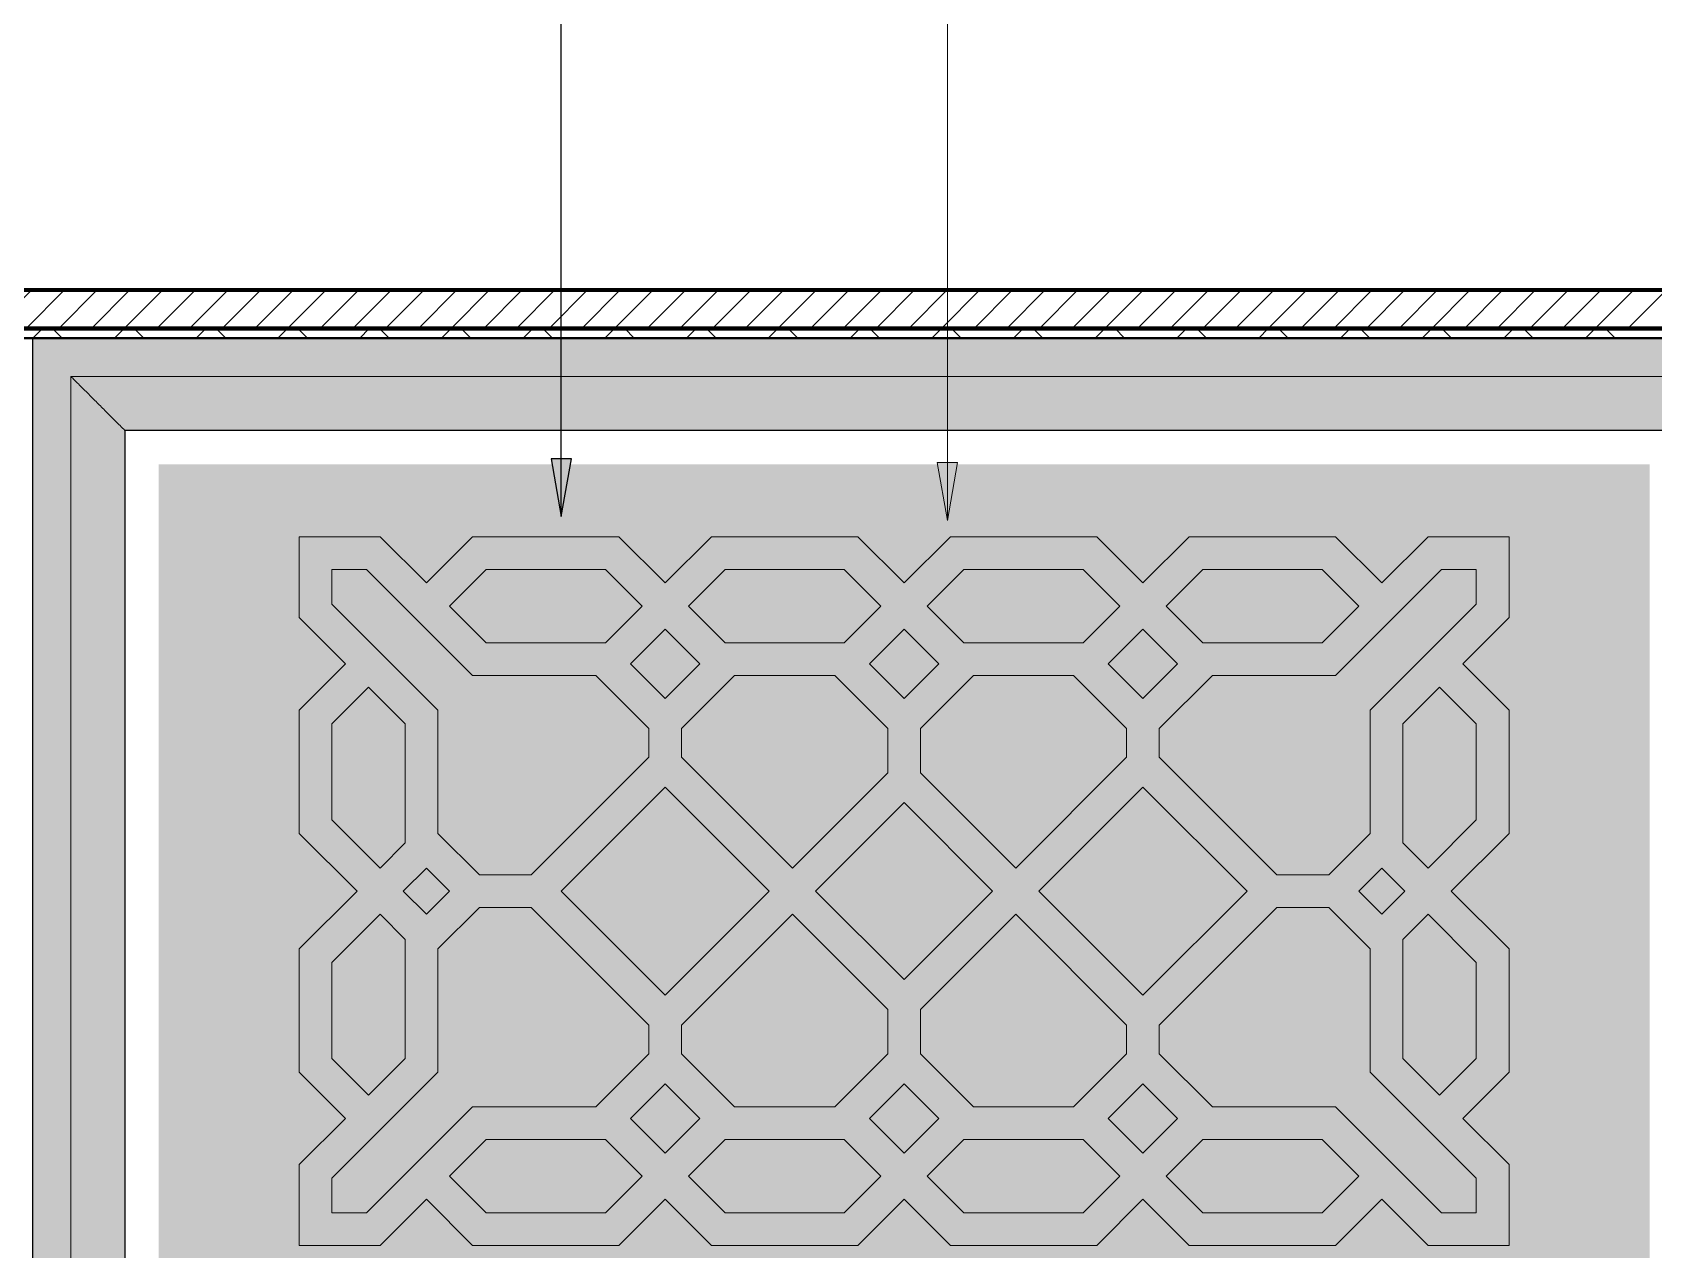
# Model space of a CAD drawing. Header units: millimetres. Extents: x -853432 to -773672, y -18171 to 22484.
# Drawn here: x -811907 to -803491, y 5161 to 11481 of the extents above; entities that cross this region are included whole.
import ezdxf
from ezdxf.xclip import XClip

# ---------------------------------------------------------------- set-up
doc = ezdxf.new("R2010")
doc.units = ezdxf.units.MM
doc.header["$XCLIPFRAME"] = 0
for name, color, linetype, lineweight in [('A-ANNO-NOTE', 3, 'Continuous', 25), ('A-CLNG-PATT', 2, 'Continuous', 9), ('A-GENM', 1, 'Continuous', 9), ('A-WALL', 5, 'Continuous', 35), ('A-WALL-FNSH', 2, 'Continuous', 35), ('A-WALL-PATT', 1, 'Continuous', 35), ('G-ANNO-TEXT', 3, 'Continuous', 9), ('WALL-E', 2, 'Continuous', 35)]:
    doc.layers.add(name, color=color, linetype=linetype, lineweight=lineweight)
doc.layers.add('A11_ALU.SOLID SHEET', color=2, linetype='Continuous')

# ---------------------------------------------------------------- blocks, each defined once
blk = doc.blocks.new('Curved Concourse Ceiling2 - Curved Concourse Ceiling-12514824-4251-01 ENLARGED CONCOURSE LEVEL - REFLECTED CEILING PLAN - SHEET 2')
at = {"layer": 'A-GENM'}
h = blk.add_hatch(color=256, dxfattribs=at)
h.paths.add_polyline_path([(-802857.4, 4129), (-802857.3, 4129), (-802857.4, 9894), (-811907.3, 9893.8), (-811907.3, 4129), (-803042.9, 4129)])
h.paths.add_polyline_path([(-803057.3, 4329), (-811707.3, 4329), (-811707.3, 9694), (-803057.3, 9694), (-803057.3, 5081.3)])
for points in [[(-811707.3, 4329), (-811427.3, 4609), (-811427.3, 9414), (-811707.3, 9694), (-811707.3, 4367.5)], [(-803337.3, 9414), (-803057.3, 9694), (-811707.3, 9694), (-811427.3, 9414), (-804146, 9414)]]:
    blk.add_hatch(color=256, dxfattribs=at).paths.add_polyline_path(points)
for p, q in [((-811907.3, 9894), (-811907.3, 4129)), ((-802857.3, 9894), (-811907.3, 9894)), ((-811907.3, 9894), (-811907.3, 4129)), ((-802857.3, 9894), (-811907.3, 9894)), ((-811707.3, 9694), (-811707.3, 4329)), ((-803057.3, 9694), (-811707.3, 9694)), ((-811707.3, 9694), (-811707.3, 4329)), ((-803057.3, 9694), (-811707.3, 9694)), ((-811427.3, 4609), (-811427.3, 9414)), ((-811427.3, 9414), (-803337.3, 9414)), ((-803337.3, 9414), (-811427.3, 9414)), ((-811427.3, 9414), (-811427.3, 4609))]:
    blk.add_line(p, q, dxfattribs=at)
blk.add_open_spline([(-811707.8, 9694.5), (-811695.4, 9682.2), (-811666.2, 9652.9), (-811627.1, 9613.8), (-811593.8, 9580.5), (-811571.6, 9558.3), (-811548.9, 9535.6), (-811525.6, 9512.3), (-811501.7, 9488.4), (-811469.3, 9456), (-811444.2, 9431), (-811427.3, 9414)], degree=3, knots=[0.5634623, 0.5634623, 0.5634623, 0.5634623, 0.6363636, 0.7272727, 0.7613636, 0.7954545, 0.8295455, 0.8636364, 0.8977273, 0.9318182, 1, 1, 1, 1], dxfattribs=at)
blk = doc.blocks.new('PP19 Double Pattern Feature Ceiling - Type 1-18938842-4251-01 ENLARGED CONCOURSE LEVEL - REFLECTED CEILING PLAN - SHEET 2')
at = {"layer": 'A-GENM'}
h = blk.add_hatch(color=256, dxfattribs=at)
h.paths.add_polyline_path([(1509.1, -1809.1), (2268.8, -1809.1), (2508.9, -1569), (2749.1, -1809.1), (3169.3, -1809.1), (3169.3, -1388.9), (2929.1, -1148.8), (3169.3, -908.7), (3169.3, -269), (2869.1, 31.2), (3169.3, 331.3), (3169.3, 971), (2929.1, 1211.2), (3169.3, 1451.3), (3169.3, 1871.5), (2749.1, 1871.5), (2508.9, 1631.4), (2268.8, 1871.5), (1509.1, 1871.5), (1268.9, 1631.4), (1028.8, 1871.5), (269.1, 1871.5), (28.9, 1631.4), (-211.2, 1871.5), (-970.9, 1871.5), (-1211.1, 1631.4), (-1451.2, 1871.5), (-2210.9, 1871.5), (-2451.1, 1631.4), (-2691.2, 1871.5), (-3111.4, 1871.5), (-3111.4, 1451.3), (-2871.3, 1211.2), (-3111.4, 971), (-3111.4, 331.3), (-2811.2, 31.2), (-3111.4, -269), (-3111.4, -908.7), (-2871.3, -1148.8), (-3111.4, -1388.9), (-3111.4, -1809.1), (-2691.2, -1809.1), (-2451.1, -1569), (-2210.9, -1809.1), (-1451.2, -1809.1), (-1211.1, -1569), (-970.9, -1809.1), (-211.2, -1809.1), (28.9, -1569), (269.1, -1809.1), (1028.8, -1809.1), (1268.9, -1569)])
h.paths.add_polyline_path([(339.4, -1639.3), (149, -1448.9), (339.4, -1258.5), (958.5, -1258.5), (1148.9, -1448.9), (958.5, -1639.3)])
h.paths.add_polyline_path([(1579.4, -1639.3), (1389, -1448.9), (1579.4, -1258.5), (2198.5, -1258.5), (2388.9, -1448.9), (2198.5, -1639.3), (2162, -1639.3)])
h.paths.add_polyline_path([(-281.5, -1639.3), (-900.6, -1639.3), (-1091, -1448.9), (-900.6, -1258.5), (-281.5, -1258.5), (-91.1, -1448.9)])
h.paths.add_polyline_path([(-1521.5, -1639.3), (-2140.6, -1639.3), (-2331, -1448.9), (-2140.6, -1258.5), (-1521.5, -1258.5), (-1331.1, -1448.9)])
h.paths.add_polyline_path([(2999.5, -1639.3), (2819.4, -1639.3), (2268.8, -1088.8), (1629.1, -1088.8), (1353.8, -813.5), (1353.8, -664.3), (1964.4, -53.7), (2233.7, -53.7), (2448.9, -269), (2448.9, -908.7), (2999.5, -1459.2)])
h.paths.add_polyline_path([(-2941.6, -1639.3), (-2941.6, -1459.2), (-2391, -908.7), (-2391, -269), (-2175.8, -53.7), (-1906.5, -53.7), (-1295.9, -664.3), (-1295.9, -813.5), (-1571.2, -1088.8), (-2210.9, -1088.8), (-2761.5, -1639.3)])
h.paths.add_polyline_path([(1268.9, -1328.9), (1088.9, -1148.8), (1268.9, -968.7), (1449, -1148.8)])
h.paths.add_polyline_path([(-1211.1, -1328.9), (-1391.1, -1148.8), (-1211.1, -968.7), (-1031, -1148.8), (-1147.3, -1265.1)])
h.paths.add_polyline_path([(28.9, -1328.9), (-151.1, -1148.8), (28.9, -968.7), (209, -1148.8)])
h.paths.add_polyline_path([(908.8, -1088.8), (389.1, -1088.8), (113.8, -813.5), (113.8, -583.7), (608.6, -88.9), (1184.1, -664.3), (1184.1, -813.5), (1058.9, -938.6)])
h.paths.add_polyline_path([(-850.9, -1088.8), (-1126.2, -813.5), (-1126.2, -664.3), (-550.7, -88.9), (-55.9, -583.7), (-55.9, -813.5), (-331.2, -1088.8)])
h.paths.add_polyline_path([(2809.1, -1028.7), (2618.7, -838.3), (2618.7, -219.2), (2749.1, -88.9), (2999.5, -339.3), (2999.5, -838.3)])
h.paths.add_polyline_path([(-2751.2, -1028.7), (-2941.6, -838.3), (-2941.6, -339.3), (-2691.2, -88.9), (-2560.8, -219.2), (-2560.8, -838.3)])
h.paths.add_polyline_path([(1268.9, -509.1), (728.7, 31.2), (1268.9, 571.4), (1809.2, 31.2)])
h.paths.add_polyline_path([(-1211.1, -509.1), (-1751.3, 31.2), (-1211.1, 571.4), (-670.8, 31.2)])
h.paths.add_polyline_path([(28.9, -428.4), (-430.7, 31.2), (28.9, 490.8), (488.6, 31.2)])
h.paths.add_polyline_path([(2508.9, -88.9), (2388.9, 31.2), (2508.9, 151.2), (2629, 31.2)])
h.paths.add_polyline_path([(-2451.1, -88.9), (-2571.1, 31.2), (-2451.1, 151.2), (-2331, 31.2)])
h.paths.add_polyline_path([(1964.4, 116.1), (1353.8, 726.7), (1353.8, 875.8), (1629.1, 1151.1), (2268.8, 1151.1), (2819.4, 1701.7), (2999.5, 1701.7), (2999.5, 1521.6), (2448.9, 971), (2448.9, 331.3), (2233.7, 116.1), (2162, 116.1)])
h.paths.add_polyline_path([(-1906.5, 116.1), (-2175.8, 116.1), (-2391, 331.3), (-2391, 971), (-2941.6, 1521.6), (-2941.6, 1701.7), (-2761.5, 1701.7), (-2210.9, 1151.1), (-1571.2, 1151.1), (-1295.9, 875.8), (-1295.9, 726.7)])
h.paths.add_polyline_path([(608.6, 151.2), (113.8, 646), (113.8, 875.8), (389.1, 1151.1), (908.8, 1151.1), (1184.1, 875.8), (1184.1, 726.7)])
h.paths.add_polyline_path([(2749.1, 151.2), (2618.7, 281.6), (2618.7, 900.7), (2809.1, 1091.1), (2999.5, 900.7), (2999.5, 401.7)])
h.paths.add_polyline_path([(-550.7, 151.2), (-1126.2, 726.7), (-1126.2, 875.8), (-850.9, 1151.1), (-331.2, 1151.1), (-55.9, 875.8), (-55.9, 646)])
h.paths.add_polyline_path([(-2691.2, 151.2), (-2941.6, 401.7), (-2941.6, 900.7), (-2751.2, 1091.1), (-2560.8, 900.7), (-2560.8, 281.6)])
h.paths.add_polyline_path([(1268.9, 1031.1), (1088.9, 1211.2), (1268.9, 1391.2), (1449, 1211.2)])
h.paths.add_polyline_path([(28.9, 1031.1), (-151.1, 1211.2), (28.9, 1391.2), (209, 1211.2)])
h.paths.add_polyline_path([(-1211.1, 1031.1), (-1391.1, 1211.2), (-1211.1, 1391.2), (-1031, 1211.2), (-1147.3, 1094.8)])
h.paths.add_polyline_path([(339.4, 1320.9), (149, 1511.3), (339.4, 1701.7), (958.5, 1701.7), (1148.9, 1511.3), (958.5, 1320.9)])
h.paths.add_polyline_path([(1579.4, 1320.9), (1389, 1511.3), (1579.4, 1701.7), (2198.5, 1701.7), (2388.9, 1511.3), (2198.5, 1320.9), (2162, 1320.9)])
h.paths.add_polyline_path([(-900.6, 1320.9), (-1091, 1511.3), (-900.6, 1701.7), (-281.5, 1701.7), (-91.1, 1511.3), (-281.5, 1320.9)])
h.paths.add_polyline_path([(-1521.5, 1320.9), (-2140.6, 1320.9), (-2331, 1511.3), (-2140.6, 1701.7), (-1521.5, 1701.7), (-1331.1, 1511.3)])
for p, q in [((-2691.2, 1871.5), (-3111.4, 1871.5)), ((-3111.4, 1871.5), (-3111.4, 1451.3)), ((-3111.4, 1451.3), (-3111.4, 1871.5)), ((-3111.4, 1871.5), (-2691.2, 1871.5)), ((-2451.1, 1631.4), (-2691.2, 1871.5)), ((-2691.2, 1871.5), (-2451.1, 1631.4)), ((-2210.9, 1871.5), (-2451.1, 1631.4)), ((-2451.1, 1631.4), (-2210.9, 1871.5)), ((-1451.2, 1871.5), (-2210.9, 1871.5)), ((-2210.9, 1871.5), (-1451.2, 1871.5)), ((-1211.1, 1631.4), (-1451.2, 1871.5)), ((-1451.2, 1871.5), (-1211.1, 1631.4)), ((-970.9, 1871.5), (-1211.1, 1631.4)), ((-1211.1, 1631.4), (-970.9, 1871.5)), ((-211.2, 1871.5), (-970.9, 1871.5)), ((-970.9, 1871.5), (-211.2, 1871.5)), ((28.9, 1631.4), (-211.2, 1871.5)), ((-211.2, 1871.5), (28.9, 1631.4)), ((269.1, 1871.5), (28.9, 1631.4)), ((28.9, 1631.4), (269.1, 1871.5)), ((1028.8, 1871.5), (269.1, 1871.5)), ((269.1, 1871.5), (1028.8, 1871.5)), ((1268.9, 1631.4), (1028.8, 1871.5)), ((1028.8, 1871.5), (1268.9, 1631.4)), ((1509.1, 1871.5), (1268.9, 1631.4)), ((1268.9, 1631.4), (1509.1, 1871.5)), ((2268.8, 1871.5), (1509.1, 1871.5)), ((1509.1, 1871.5), (2268.8, 1871.5)), ((2508.9, 1631.4), (2268.8, 1871.5)), ((2268.8, 1871.5), (2508.9, 1631.4)), ((2749.1, 1871.5), (2508.9, 1631.4)), ((2508.9, 1631.4), (2749.1, 1871.5)), ((3169.3, 1871.5), (2749.1, 1871.5)), ((2749.1, 1871.5), (3169.3, 1871.5)), ((3169.3, 1451.3), (3169.3, 1871.5)), ((3169.3, 1871.5), (3169.3, 1451.3)), ((-2941.6, 1521.6), (-2941.6, 1701.7)), ((-2941.6, 1701.7), (-2761.5, 1701.7)), ((-2761.5, 1701.7), (-2941.6, 1701.7)), ((-2941.6, 1701.7), (-2941.6, 1521.6)), ((-2761.5, 1701.7), (-2210.9, 1151.1)), ((-2210.9, 1151.1), (-2761.5, 1701.7)), ((-2331, 1511.3), (-2140.6, 1701.7)), ((-2140.6, 1701.7), (-2331, 1511.3)), ((-2140.6, 1701.7), (-1521.5, 1701.7)), ((-1521.5, 1701.7), (-2140.6, 1701.7)), ((-1521.5, 1701.7), (-1331.1, 1511.3)), ((-1331.1, 1511.3), (-1521.5, 1701.7)), ((-1091, 1511.3), (-900.6, 1701.7)), ((-900.6, 1701.7), (-1091, 1511.3)), ((-900.6, 1701.7), (-281.5, 1701.7)), ((-281.5, 1701.7), (-900.6, 1701.7)), ((-281.5, 1701.7), (-91.1, 1511.3)), ((-91.1, 1511.3), (-281.5, 1701.7)), ((149, 1511.3), (339.4, 1701.7)), ((339.4, 1701.7), (149, 1511.3)), ((339.4, 1701.7), (958.5, 1701.7)), ((958.5, 1701.7), (339.4, 1701.7)), ((958.5, 1701.7), (1148.9, 1511.3)), ((1148.9, 1511.3), (958.5, 1701.7)), ((1389, 1511.3), (1579.4, 1701.7)), ((1579.4, 1701.7), (1389, 1511.3)), ((1579.4, 1701.7), (2198.5, 1701.7)), ((2198.5, 1701.7), (1579.4, 1701.7)), ((2198.5, 1701.7), (2388.9, 1511.3)), ((2388.9, 1511.3), (2198.5, 1701.7)), ((2268.8, 1151.1), (2819.4, 1701.7)), ((2819.4, 1701.7), (2268.8, 1151.1)), ((2819.4, 1701.7), (2999.5, 1701.7)), ((2999.5, 1701.7), (2819.4, 1701.7)), ((2999.5, 1701.7), (2999.5, 1521.6)), ((2999.5, 1521.6), (2999.5, 1701.7)), ((-2391, 971), (-2941.6, 1521.6)), ((-2941.6, 1521.6), (-2391, 971)), ((2999.5, 1521.6), (2448.9, 971)), ((2448.9, 971), (2999.5, 1521.6)), ((-3111.4, 1451.3), (-2871.3, 1211.2)), ((-2871.3, 1211.2), (-3111.4, 1451.3)), ((-2140.6, 1320.9), (-2331, 1511.3)), ((-2331, 1511.3), (-2140.6, 1320.9)), ((-1331.1, 1511.3), (-1521.5, 1320.9)), ((-1521.5, 1320.9), (-1331.1, 1511.3)), ((-900.6, 1320.9), (-1091, 1511.3)), ((-1091, 1511.3), (-900.6, 1320.9)), ((-91.1, 1511.3), (-281.5, 1320.9)), ((-281.5, 1320.9), (-91.1, 1511.3)), ((339.4, 1320.9), (149, 1511.3)), ((149, 1511.3), (339.4, 1320.9)), ((1148.9, 1511.3), (958.5, 1320.9)), ((958.5, 1320.9), (1148.9, 1511.3)), ((1579.4, 1320.9), (1389, 1511.3)), ((1389, 1511.3), (1579.4, 1320.9)), ((2388.9, 1511.3), (2198.5, 1320.9)), ((2198.5, 1320.9), (2388.9, 1511.3)), ((2929.1, 1211.2), (3169.3, 1451.3)), ((3169.3, 1451.3), (2929.1, 1211.2)), ((-1391.1, 1211.2), (-1211.1, 1391.2)), ((-1211.1, 1391.2), (-1391.1, 1211.2)), ((-1211.1, 1391.2), (-1031, 1211.2)), ((-1031, 1211.2), (-1211.1, 1391.2)), ((-151.1, 1211.2), (28.9, 1391.2)), ((28.9, 1391.2), (-151.1, 1211.2)), ((28.9, 1391.2), (209, 1211.2)), ((209, 1211.2), (28.9, 1391.2)), ((1088.9, 1211.2), (1268.9, 1391.2)), ((1268.9, 1391.2), (1088.9, 1211.2)), ((1268.9, 1391.2), (1449, 1211.2)), ((1449, 1211.2), (1268.9, 1391.2)), ((-1521.5, 1320.9), (-2140.6, 1320.9)), ((-2140.6, 1320.9), (-1521.5, 1320.9)), ((-281.5, 1320.9), (-900.6, 1320.9)), ((-900.6, 1320.9), (-281.5, 1320.9)), ((958.5, 1320.9), (339.4, 1320.9)), ((339.4, 1320.9), (958.5, 1320.9)), ((2198.5, 1320.9), (1579.4, 1320.9)), ((1579.4, 1320.9), (2198.5, 1320.9)), ((-2871.3, 1211.2), (-3111.4, 971)), ((-3111.4, 971), (-2871.3, 1211.2)), ((-1211.1, 1031.1), (-1391.1, 1211.2)), ((-1391.1, 1211.2), (-1211.1, 1031.1)), ((-1031, 1211.2), (-1211.1, 1031.1)), ((-1211.1, 1031.1), (-1031, 1211.2)), ((28.9, 1031.1), (-151.1, 1211.2)), ((-151.1, 1211.2), (28.9, 1031.1)), ((209, 1211.2), (28.9, 1031.1)), ((28.9, 1031.1), (209, 1211.2)), ((1268.9, 1031.1), (1088.9, 1211.2)), ((1088.9, 1211.2), (1268.9, 1031.1)), ((1449, 1211.2), (1268.9, 1031.1)), ((1268.9, 1031.1), (1449, 1211.2)), ((3169.3, 971), (2929.1, 1211.2)), ((2929.1, 1211.2), (3169.3, 971)), ((-2210.9, 1151.1), (-1571.2, 1151.1)), ((-1571.2, 1151.1), (-2210.9, 1151.1)), ((-1571.2, 1151.1), (-1295.9, 875.8)), ((-1295.9, 875.8), (-1571.2, 1151.1)), ((-1126.2, 875.8), (-850.9, 1151.1)), ((-850.9, 1151.1), (-1126.2, 875.8)), ((-850.9, 1151.1), (-331.2, 1151.1)), ((-331.2, 1151.1), (-850.9, 1151.1)), ((-331.2, 1151.1), (-55.9, 875.8)), ((-55.9, 875.8), (-331.2, 1151.1)), ((113.8, 875.8), (389.1, 1151.1)), ((389.1, 1151.1), (113.8, 875.8)), ((389.1, 1151.1), (908.8, 1151.1)), ((908.8, 1151.1), (389.1, 1151.1)), ((908.8, 1151.1), (1184.1, 875.8)), ((1184.1, 875.8), (908.8, 1151.1)), ((1353.8, 875.8), (1629.1, 1151.1)), ((1629.1, 1151.1), (1353.8, 875.8)), ((1629.1, 1151.1), (2268.8, 1151.1)), ((2268.8, 1151.1), (1629.1, 1151.1)), ((-2941.6, 900.7), (-2751.2, 1091.1)), ((-2751.2, 1091.1), (-2941.6, 900.7)), ((-2751.2, 1091.1), (-2560.8, 900.7)), ((-2560.8, 900.7), (-2751.2, 1091.1)), ((2618.7, 900.7), (2809.1, 1091.1)), ((2809.1, 1091.1), (2618.7, 900.7)), ((2809.1, 1091.1), (2999.5, 900.7)), ((2999.5, 900.7), (2809.1, 1091.1)), ((-3111.4, 971), (-3111.4, 331.3)), ((-3111.4, 331.3), (-3111.4, 971)), ((-2391, 331.3), (-2391, 971)), ((-2391, 971), (-2391, 331.3)), ((2448.9, 971), (2448.9, 331.3)), ((2448.9, 331.3), (2448.9, 971)), ((3169.3, 331.3), (3169.3, 971)), ((3169.3, 971), (3169.3, 331.3)), ((-2941.6, 401.7), (-2941.6, 900.7)), ((-2941.6, 900.7), (-2941.6, 401.7)), ((-2560.8, 900.7), (-2560.8, 281.6)), ((-2560.8, 281.6), (-2560.8, 900.7)), ((-1295.9, 875.8), (-1295.9, 726.7)), ((-1295.9, 726.7), (-1295.9, 875.8)), ((-1126.2, 726.7), (-1126.2, 875.8)), ((-1126.2, 875.8), (-1126.2, 726.7)), ((-55.9, 875.8), (-55.9, 646)), ((-55.9, 646), (-55.9, 875.8)), ((113.8, 646), (113.8, 875.8)), ((113.8, 875.8), (113.8, 646)), ((1184.1, 875.8), (1184.1, 726.7)), ((1184.1, 726.7), (1184.1, 875.8)), ((1353.8, 726.7), (1353.8, 875.8)), ((1353.8, 875.8), (1353.8, 726.7)), ((2618.7, 281.6), (2618.7, 900.7)), ((2618.7, 900.7), (2618.7, 281.6)), ((2999.5, 900.7), (2999.5, 401.7)), ((2999.5, 401.7), (2999.5, 900.7)), ((-1295.9, 726.7), (-1906.5, 116.1)), ((-1906.5, 116.1), (-1295.9, 726.7)), ((-550.7, 151.2), (-1126.2, 726.7)), ((-1126.2, 726.7), (-550.7, 151.2)), ((1184.1, 726.7), (608.6, 151.2)), ((608.6, 151.2), (1184.1, 726.7)), ((1964.4, 116.1), (1353.8, 726.7)), ((1353.8, 726.7), (1964.4, 116.1)), ((-55.9, 646), (-550.7, 151.2)), ((-550.7, 151.2), (-55.9, 646)), ((608.6, 151.2), (113.8, 646)), ((113.8, 646), (608.6, 151.2)), ((-1751.3, 31.2), (-1211.1, 571.4)), ((-1211.1, 571.4), (-1751.3, 31.2)), ((-1211.1, 571.4), (-670.8, 31.2)), ((-670.8, 31.2), (-1211.1, 571.4)), ((728.7, 31.2), (1268.9, 571.4)), ((1268.9, 571.4), (728.7, 31.2)), ((1268.9, 571.4), (1809.2, 31.2)), ((1809.2, 31.2), (1268.9, 571.4)), ((-430.7, 31.2), (28.9, 490.8)), ((28.9, 490.8), (-430.7, 31.2)), ((28.9, 490.8), (488.6, 31.2)), ((488.6, 31.2), (28.9, 490.8)), ((-2691.2, 151.2), (-2941.6, 401.7)), ((-2941.6, 401.7), (-2691.2, 151.2)), ((2999.5, 401.7), (2749.1, 151.2)), ((2749.1, 151.2), (2999.5, 401.7)), ((-3111.4, 331.3), (-2811.2, 31.2)), ((-2811.2, 31.2), (-3111.4, 331.3)), ((-2560.8, 281.6), (-2691.2, 151.2)), ((-2691.2, 151.2), (-2560.8, 281.6)), ((-2175.8, 116.1), (-2391, 331.3)), ((-2391, 331.3), (-2175.8, 116.1)), ((2448.9, 331.3), (2233.7, 116.1)), ((2233.7, 116.1), (2448.9, 331.3)), ((2749.1, 151.2), (2618.7, 281.6)), ((2618.7, 281.6), (2749.1, 151.2)), ((2869.1, 31.2), (3169.3, 331.3)), ((3169.3, 331.3), (2869.1, 31.2)), ((-2571.1, 31.2), (-2451.1, 151.2)), ((-2451.1, 151.2), (-2571.1, 31.2)), ((-2451.1, 151.2), (-2331, 31.2)), ((-2331, 31.2), (-2451.1, 151.2)), ((-1906.5, 116.1), (-2175.8, 116.1)), ((-2175.8, 116.1), (-1906.5, 116.1)), ((2233.7, 116.1), (1964.4, 116.1)), ((1964.4, 116.1), (2233.7, 116.1)), ((2388.9, 31.2), (2508.9, 151.2)), ((2508.9, 151.2), (2388.9, 31.2)), ((2508.9, 151.2), (2629, 31.2)), ((2629, 31.2), (2508.9, 151.2)), ((-2811.2, 31.2), (-3111.4, -269)), ((-3111.4, -269), (-2811.2, 31.2)), ((-2451.1, -88.9), (-2571.1, 31.2)), ((-2571.1, 31.2), (-2451.1, -88.9)), ((-2331, 31.2), (-2451.1, -88.9)), ((-2451.1, -88.9), (-2331, 31.2)), ((-1211.1, -509.1), (-1751.3, 31.2)), ((-1751.3, 31.2), (-1211.1, -509.1)), ((-670.8, 31.2), (-1211.1, -509.1)), ((-1211.1, -509.1), (-670.8, 31.2)), ((28.9, -428.4), (-430.7, 31.2)), ((-430.7, 31.2), (28.9, -428.4)), ((488.6, 31.2), (28.9, -428.4)), ((28.9, -428.4), (488.6, 31.2)), ((1268.9, -509.1), (728.7, 31.2)), ((728.7, 31.2), (1268.9, -509.1)), ((1809.2, 31.2), (1268.9, -509.1)), ((1268.9, -509.1), (1809.2, 31.2)), ((2508.9, -88.9), (2388.9, 31.2)), ((2388.9, 31.2), (2508.9, -88.9)), ((2629, 31.2), (2508.9, -88.9)), ((2508.9, -88.9), (2629, 31.2)), ((3169.3, -269), (2869.1, 31.2)), ((2869.1, 31.2), (3169.3, -269)), ((-2391, -269), (-2175.8, -53.7)), ((-2175.8, -53.7), (-2391, -269)), ((-2175.8, -53.7), (-1906.5, -53.7)), ((-1906.5, -53.7), (-2175.8, -53.7)), ((-1906.5, -53.7), (-1295.9, -664.3)), ((-1295.9, -664.3), (-1906.5, -53.7)), ((1353.8, -664.3), (1964.4, -53.7)), ((1964.4, -53.7), (1353.8, -664.3)), ((1964.4, -53.7), (2233.7, -53.7)), ((2233.7, -53.7), (1964.4, -53.7)), ((2233.7, -53.7), (2448.9, -269)), ((2448.9, -269), (2233.7, -53.7)), ((-2941.6, -339.3), (-2691.2, -88.9)), ((-2691.2, -88.9), (-2941.6, -339.3)), ((-2691.2, -88.9), (-2560.8, -219.2)), ((-2560.8, -219.2), (-2691.2, -88.9)), ((-1126.2, -664.3), (-550.7, -88.9)), ((-550.7, -88.9), (-1126.2, -664.3)), ((-550.7, -88.9), (-55.9, -583.7)), ((-55.9, -583.7), (-550.7, -88.9)), ((113.8, -583.7), (608.6, -88.9)), ((608.6, -88.9), (113.8, -583.7)), ((608.6, -88.9), (1184.1, -664.3)), ((1184.1, -664.3), (608.6, -88.9)), ((2618.7, -219.2), (2749.1, -88.9)), ((2749.1, -88.9), (2618.7, -219.2)), ((2749.1, -88.9), (2999.5, -339.3)), ((2999.5, -339.3), (2749.1, -88.9)), ((-2560.8, -219.2), (-2560.8, -838.3)), ((-2560.8, -838.3), (-2560.8, -219.2)), ((2618.7, -838.3), (2618.7, -219.2)), ((2618.7, -219.2), (2618.7, -838.3)), ((-3111.4, -269), (-3111.4, -908.7)), ((-3111.4, -908.7), (-3111.4, -269)), ((-2391, -908.7), (-2391, -269)), ((-2391, -269), (-2391, -908.7)), ((2448.9, -269), (2448.9, -908.7)), ((2448.9, -908.7), (2448.9, -269)), ((3169.3, -908.7), (3169.3, -269)), ((3169.3, -269), (3169.3, -908.7)), ((-2941.6, -838.3), (-2941.6, -339.3)), ((-2941.6, -339.3), (-2941.6, -838.3)), ((2999.5, -339.3), (2999.5, -838.3)), ((2999.5, -838.3), (2999.5, -339.3)), ((-55.9, -583.7), (-55.9, -813.5)), ((-55.9, -813.5), (-55.9, -583.7)), ((113.8, -813.5), (113.8, -583.7)), ((113.8, -583.7), (113.8, -813.5)), ((-1295.9, -664.3), (-1295.9, -813.5)), ((-1295.9, -813.5), (-1295.9, -664.3)), ((-1126.2, -813.5), (-1126.2, -664.3)), ((-1126.2, -664.3), (-1126.2, -813.5)), ((1184.1, -664.3), (1184.1, -813.5)), ((1184.1, -813.5), (1184.1, -664.3)), ((1353.8, -813.5), (1353.8, -664.3)), ((1353.8, -664.3), (1353.8, -813.5)), ((-2751.2, -1028.7), (-2941.6, -838.3)), ((-2941.6, -838.3), (-2751.2, -1028.7)), ((-2560.8, -838.3), (-2751.2, -1028.7)), ((-2751.2, -1028.7), (-2560.8, -838.3)), ((-1295.9, -813.5), (-1571.2, -1088.8)), ((-1571.2, -1088.8), (-1295.9, -813.5)), ((-850.9, -1088.8), (-1126.2, -813.5)), ((-1126.2, -813.5), (-850.9, -1088.8)), ((-55.9, -813.5), (-331.2, -1088.8)), ((-331.2, -1088.8), (-55.9, -813.5)), ((389.1, -1088.8), (113.8, -813.5)), ((113.8, -813.5), (389.1, -1088.8)), ((1184.1, -813.5), (908.8, -1088.8)), ((908.8, -1088.8), (1184.1, -813.5)), ((1629.1, -1088.8), (1353.8, -813.5)), ((1353.8, -813.5), (1629.1, -1088.8)), ((2809.1, -1028.7), (2618.7, -838.3)), ((2618.7, -838.3), (2809.1, -1028.7)), ((2999.5, -838.3), (2809.1, -1028.7)), ((2809.1, -1028.7), (2999.5, -838.3)), ((-3111.4, -908.7), (-2871.3, -1148.8)), ((-2871.3, -1148.8), (-3111.4, -908.7)), ((-2941.6, -1459.2), (-2391, -908.7)), ((-2391, -908.7), (-2941.6, -1459.2)), ((2448.9, -908.7), (2999.5, -1459.2)), ((2999.5, -1459.2), (2448.9, -908.7)), ((2929.1, -1148.8), (3169.3, -908.7)), ((3169.3, -908.7), (2929.1, -1148.8)), ((-1391.1, -1148.8), (-1211.1, -968.7)), ((-1211.1, -968.7), (-1391.1, -1148.8)), ((-1211.1, -968.7), (-1031, -1148.8)), ((-1031, -1148.8), (-1211.1, -968.7)), ((-151.1, -1148.8), (28.9, -968.7)), ((28.9, -968.7), (-151.1, -1148.8)), ((28.9, -968.7), (209, -1148.8)), ((209, -1148.8), (28.9, -968.7)), ((1088.9, -1148.8), (1268.9, -968.7)), ((1268.9, -968.7), (1088.9, -1148.8)), ((1268.9, -968.7), (1449, -1148.8)), ((1449, -1148.8), (1268.9, -968.7)), ((-2210.9, -1088.8), (-2761.5, -1639.3)), ((-2761.5, -1639.3), (-2210.9, -1088.8)), ((-1571.2, -1088.8), (-2210.9, -1088.8)), ((-2210.9, -1088.8), (-1571.2, -1088.8)), ((-331.2, -1088.8), (-850.9, -1088.8)), ((-850.9, -1088.8), (-331.2, -1088.8)), ((908.8, -1088.8), (389.1, -1088.8)), ((389.1, -1088.8), (908.8, -1088.8)), ((2268.8, -1088.8), (1629.1, -1088.8)), ((1629.1, -1088.8), (2268.8, -1088.8)), ((2819.4, -1639.3), (2268.8, -1088.8)), ((2268.8, -1088.8), (2819.4, -1639.3)), ((-2871.3, -1148.8), (-3111.4, -1388.9)), ((-3111.4, -1388.9), (-2871.3, -1148.8)), ((-1211.1, -1328.9), (-1391.1, -1148.8)), ((-1391.1, -1148.8), (-1211.1, -1328.9)), ((-1031, -1148.8), (-1211.1, -1328.9)), ((-1211.1, -1328.9), (-1031, -1148.8)), ((28.9, -1328.9), (-151.1, -1148.8)), ((-151.1, -1148.8), (28.9, -1328.9)), ((209, -1148.8), (28.9, -1328.9)), ((28.9, -1328.9), (209, -1148.8)), ((1268.9, -1328.9), (1088.9, -1148.8)), ((1088.9, -1148.8), (1268.9, -1328.9)), ((1449, -1148.8), (1268.9, -1328.9)), ((1268.9, -1328.9), (1449, -1148.8)), ((3169.3, -1388.9), (2929.1, -1148.8)), ((2929.1, -1148.8), (3169.3, -1388.9)), ((-2331, -1448.9), (-2140.6, -1258.5)), ((-2140.6, -1258.5), (-2331, -1448.9)), ((-2140.6, -1258.5), (-1521.5, -1258.5)), ((-1521.5, -1258.5), (-2140.6, -1258.5)), ((-1521.5, -1258.5), (-1331.1, -1448.9)), ((-1331.1, -1448.9), (-1521.5, -1258.5)), ((-1091, -1448.9), (-900.6, -1258.5)), ((-900.6, -1258.5), (-1091, -1448.9)), ((-900.6, -1258.5), (-281.5, -1258.5)), ((-281.5, -1258.5), (-900.6, -1258.5)), ((-281.5, -1258.5), (-91.1, -1448.9)), ((-91.1, -1448.9), (-281.5, -1258.5)), ((149, -1448.9), (339.4, -1258.5)), ((339.4, -1258.5), (149, -1448.9)), ((339.4, -1258.5), (958.5, -1258.5)), ((958.5, -1258.5), (339.4, -1258.5)), ((958.5, -1258.5), (1148.9, -1448.9)), ((1148.9, -1448.9), (958.5, -1258.5)), ((1389, -1448.9), (1579.4, -1258.5)), ((1579.4, -1258.5), (1389, -1448.9)), ((1579.4, -1258.5), (2198.5, -1258.5)), ((2198.5, -1258.5), (1579.4, -1258.5)), ((2198.5, -1258.5), (2388.9, -1448.9)), ((2388.9, -1448.9), (2198.5, -1258.5)), ((-3111.4, -1388.9), (-3111.4, -1809.1)), ((-3111.4, -1809.1), (-3111.4, -1388.9)), ((3169.3, -1809.1), (3169.3, -1388.9)), ((3169.3, -1388.9), (3169.3, -1809.1)), ((-2941.6, -1639.3), (-2941.6, -1459.2)), ((-2941.6, -1459.2), (-2941.6, -1639.3)), ((-2140.6, -1639.3), (-2331, -1448.9)), ((-2331, -1448.9), (-2140.6, -1639.3)), ((-1331.1, -1448.9), (-1521.5, -1639.3)), ((-1521.5, -1639.3), (-1331.1, -1448.9)), ((-900.6, -1639.3), (-1091, -1448.9)), ((-1091, -1448.9), (-900.6, -1639.3)), ((-91.1, -1448.9), (-281.5, -1639.3)), ((-281.5, -1639.3), (-91.1, -1448.9)), ((339.4, -1639.3), (149, -1448.9)), ((149, -1448.9), (339.4, -1639.3)), ((1148.9, -1448.9), (958.5, -1639.3)), ((958.5, -1639.3), (1148.9, -1448.9)), ((1579.4, -1639.3), (1389, -1448.9)), ((1389, -1448.9), (1579.4, -1639.3)), ((2388.9, -1448.9), (2198.5, -1639.3)), ((2198.5, -1639.3), (2388.9, -1448.9)), ((2999.5, -1459.2), (2999.5, -1639.3)), ((2999.5, -1639.3), (2999.5, -1459.2)), ((-2691.2, -1809.1), (-2451.1, -1569)), ((-2451.1, -1569), (-2691.2, -1809.1)), ((-2451.1, -1569), (-2210.9, -1809.1)), ((-2210.9, -1809.1), (-2451.1, -1569)), ((-1451.2, -1809.1), (-1211.1, -1569)), ((-1211.1, -1569), (-1451.2, -1809.1)), ((-1211.1, -1569), (-970.9, -1809.1)), ((-970.9, -1809.1), (-1211.1, -1569)), ((-211.2, -1809.1), (28.9, -1569)), ((28.9, -1569), (-211.2, -1809.1)), ((28.9, -1569), (269.1, -1809.1)), ((269.1, -1809.1), (28.9, -1569)), ((1028.8, -1809.1), (1268.9, -1569)), ((1268.9, -1569), (1028.8, -1809.1)), ((1268.9, -1569), (1509.1, -1809.1)), ((1509.1, -1809.1), (1268.9, -1569)), ((2268.8, -1809.1), (2508.9, -1569)), ((2508.9, -1569), (2268.8, -1809.1)), ((2508.9, -1569), (2749.1, -1809.1)), ((2749.1, -1809.1), (2508.9, -1569)), ((-2761.5, -1639.3), (-2941.6, -1639.3)), ((-2941.6, -1639.3), (-2761.5, -1639.3)), ((-1521.5, -1639.3), (-2140.6, -1639.3)), ((-2140.6, -1639.3), (-1521.5, -1639.3)), ((-281.5, -1639.3), (-900.6, -1639.3)), ((-900.6, -1639.3), (-281.5, -1639.3)), ((958.5, -1639.3), (339.4, -1639.3)), ((339.4, -1639.3), (958.5, -1639.3)), ((2198.5, -1639.3), (1579.4, -1639.3)), ((1579.4, -1639.3), (2198.5, -1639.3)), ((2999.5, -1639.3), (2819.4, -1639.3)), ((2819.4, -1639.3), (2999.5, -1639.3)), ((-3111.4, -1809.1), (-2691.2, -1809.1)), ((-2691.2, -1809.1), (-3111.4, -1809.1)), ((-2210.9, -1809.1), (-1451.2, -1809.1)), ((-1451.2, -1809.1), (-2210.9, -1809.1)), ((-970.9, -1809.1), (-211.2, -1809.1)), ((-211.2, -1809.1), (-970.9, -1809.1)), ((269.1, -1809.1), (1028.8, -1809.1)), ((1028.8, -1809.1), (269.1, -1809.1)), ((1509.1, -1809.1), (2268.8, -1809.1)), ((2268.8, -1809.1), (1509.1, -1809.1)), ((2749.1, -1809.1), (3169.3, -1809.1)), ((3169.3, -1809.1), (2749.1, -1809.1))]:
    blk.add_line(p, q, dxfattribs=at)
blk = doc.blocks.new('*U1022')
for points in [[(0, 0), (9050, 0), (9050, 5765), (0, 5765)], [(480, 480), (8570, 480), (8570, 5285), (480, 5285)]]:
    blk.add_lwpolyline(points, close=True)
blk = doc.blocks.new('*U1213')
blk.add_lwpolyline([(-4139.5, 6315), (-75674.9, 6315), (-75674.9, 550), (-4139.5, 550)], close=True)
blk.add_blockref('*U1022', (-67224.9, 550))

msp = doc.modelspace()

# ---------------------------------------------------------------- block references
at = {"layer": 'A11_ALU.SOLID SHEET'}
ref = msp.add_blockref('*U1213', (-744682.4, 3579), dxfattribs=at)
XClip(ref).set_block_clipping_path([(-104690.1238047112, -9620.0029952966), (-34092.6543255156, 14392.9971737705)])

# ---------------------------------------------------------------- next in the draw order: hatches: boundary and pattern name
at = {"layer": 'A-ANNO-NOTE'}
msp.add_hatch(color=256, dxfattribs=at).paths.add_polyline_path([(-809162, 8967.1), (-809109.1, 9267.1), (-809214.9, 9267.1)])
at = {"layer": 'A-CLNG-PATT', "lineweight": 25}
h = msp.add_hatch(dxfattribs=at)
h.set_pattern_fill('FP_9', color=256, style=0, pattern_type=2)
h.set_pattern_definition([(270.014, (-780534.57, -4579.38), (155.663, -155.587), [37.733, -273.517]), (270.014, (-780554.57, -4571.1), (155.663, -155.587), [46.017, -265.233]), (180.014, (-780488.54, -4637.1), (-155.663, 155.587), [46.017, -265.233]), (180.014, (-780496.83, -4617.1), (-155.663, 155.587), [37.733, -273.517]), (225.014, (-780480.9, -4601.16), (-155.663, 155.587), [22.539, -197.548]), (225.014, (-780466.75, -4615.3), (-155.663, 155.587), [30.823, -189.264]), (135.014, (-780444.95, -4637.1), (155.587, 155.663), [30.823, -189.264]), (135.014, (-780436.67, -4617.1), (155.587, 155.663), [22.539, -197.548]), (180.014, (-780398.94, -4617.08), (-155.663, 155.587), [37.733, -273.517]), (180.014, (-780398.94, -4637.08), (-155.663, 155.587), [46.017, -265.233]), (270.014, (-780378.95, -4571.06), (155.663, -155.587), [46.017, -265.233]), (270.014, (-780398.95, -4579.35), (155.663, -155.587), [37.733, -273.517]), (135.014, (-780398.95, -4579.35), (155.587, 155.663), [22.539, -197.548]), (135.014, (-780378.95, -4571.06), (155.587, 155.663), [30.823, -189.264]), (225.014, (-780378.96, -4527.47), (-155.663, 155.587), [30.823, -189.264]), (225.014, (-780398.96, -4519.19), (-155.663, 155.587), [22.539, -197.548]), (270.014, (-780398.97, -4481.45), (155.663, -155.587), [37.733, -273.517]), (270.014, (-780378.97, -4481.45), (155.663, -155.587), [46.017, -265.233]), (180.014, (-780398.98, -4461.45), (-155.663, 155.587), [46.017, -265.233]), (180.014, (-780398.97, -4481.45), (-155.663, 155.587), [37.733, -273.517]), (225.014, (-780436.7, -4481.46), (-155.663, 155.587), [22.539, -197.548]), (225.014, (-780445, -4461.47), (-155.663, 155.587), [30.823, -189.264]), (315.014, (-780488.58, -4461.48), (155.587, 155.663), [30.823, -189.264]), (315.014, (-780496.86, -4481.48), (155.587, 155.663), [22.539, -197.548]), (180.014, (-780496.86, -4481.48), (-155.663, 155.587), [37.733, -273.517]), (180.014, (-780488.58, -4461.48), (-155.663, 155.587), [46.017, -265.233]), (270.014, (-780554.6, -4481.49), (155.663, -155.587), [46.017, -265.233]), (270.014, (-780534.6, -4481.49), (155.663, -155.587), [37.733, -273.517]), (315.014, (-780534.59, -4519.22), (155.587, 155.663), [22.539, -197.548]), (315.014, (-780554.59, -4527.5), (155.587, 155.663), [30.823, -189.264]), (225.014, (-780532.79, -4549.3), (-155.663, 155.587), [30.823, -189.264]), (225.014, (-780518.64, -4563.44), (-155.663, 155.587), [22.539, -197.548]), (225.014, (-780480.92, -4497.41), (-155.663, 155.587), [53.362, -166.725]), (225.014, (-780466.78, -4511.55), (-155.663, 155.587), [53.362, -166.725]), (225.014, (-780429.04, -4549.27), (-155.663, 155.587), [53.362, -166.725]), (225.014, (-780414.9, -4563.41), (-155.663, 155.587), [53.362, -166.725]), (315.014, (-780518.64, -4563.44), (155.587, 155.663), [53.362, -166.725]), (315.014, (-780504.5, -4549.3), (155.587, 155.663), [53.362, -166.725]), (135.014, (-780429.04, -4549.27), (155.587, 155.663), [53.362, -166.725]), (135.014, (-780414.9, -4535.13), (155.587, 155.663), [53.362, -166.725])])
h.paths.add_polyline_path([(-811252.3, 4784), (-803512.3, 4784), (-803512.3, 9239), (-811252.3, 9239), (-811252.3, 5081.3)])
h.paths.add_polyline_path([(-805902, 5181.8), (-806142.1, 5421.9), (-806382.2, 5181.8), (-807142, 5181.8), (-807382.1, 5421.9), (-807622.2, 5181.8), (-808382, 5181.8), (-808622.1, 5421.9), (-808862.2, 5181.8), (-809622, 5181.8), (-809862.1, 5421.9), (-810102.2, 5181.8), (-810522.4, 5181.8), (-810522.4, 5602), (-810282.3, 5842.1), (-810522.4, 6082.2), (-810522.4, 6721.9), (-810222.3, 7022.1), (-810522.4, 7322.2), (-810522.4, 7961.9), (-810282.3, 8202), (-810522.4, 8442.2), (-810522.4, 8862.4), (-810102.2, 8862.4), (-809862.1, 8622.2), (-809622, 8862.4), (-808862.2, 8862.4), (-808622.1, 8622.2), (-808382, 8862.4), (-807622.2, 8862.4), (-807382.1, 8622.2), (-807142, 8862.4), (-806382.2, 8862.4), (-806142.1, 8622.2), (-805902, 8862.4), (-805142.2, 8862.4), (-804902.1, 8622.2), (-804662, 8862.4), (-804241.8, 8862.4), (-804241.8, 8442.2), (-804481.9, 8202), (-804241.8, 7961.9), (-804241.8, 7322.2), (-804541.9, 7022.1), (-804241.8, 6721.9), (-804241.8, 6082.2), (-804481.9, 5842.1), (-804241.8, 5602), (-804241.8, 5181.8), (-804662, 5181.8), (-804902.1, 5421.9), (-805142.2, 5181.8), (-805831.7, 5181.8)])
h.paths.add_polyline_path([(-807071.7, 5351.6), (-806452.6, 5351.6), (-806262.2, 5542), (-806452.6, 5732.3), (-807071.7, 5732.3), (-807262.1, 5542), (-807142, 5421.9)])
h.paths.add_polyline_path([(-805212.6, 5351.6), (-805022.2, 5542), (-805212.6, 5732.3), (-805831.7, 5732.3), (-806022.1, 5542), (-805831.7, 5351.6), (-805249.1, 5351.6)])
h.paths.add_polyline_path([(-809317.6, 5351.6), (-808932.6, 5351.6), (-808742.2, 5542), (-808932.6, 5732.3), (-809551.7, 5732.3), (-809742.1, 5542), (-809551.7, 5351.6)])
h.paths.add_polyline_path([(-808261.9, 5351.6), (-807692.6, 5351.6), (-807502.2, 5542), (-807692.6, 5732.3), (-808311.7, 5732.3), (-808502.1, 5542), (-808311.7, 5351.6)])
h.paths.add_polyline_path([(-804411.6, 5351.6), (-804411.6, 5531.7), (-804962.1, 6082.2), (-804962.1, 6721.9), (-805177.4, 6937.2), (-805446.6, 6937.2), (-806057.2, 6326.6), (-806057.2, 6177.4), (-805781.9, 5902.1), (-805142.2, 5902.1), (-804591.7, 5351.6), (-804481.9, 5351.6)])
h.paths.add_polyline_path([(-810172.6, 5351.6), (-809622, 5902.1), (-808982.3, 5902.1), (-808707, 6177.4), (-808707, 6326.6), (-809317.6, 6937.2), (-809586.8, 6937.2), (-809802.1, 6721.9), (-809802.1, 6082.2), (-810352.6, 5531.7), (-810352.6, 5351.6), (-810282.3, 5351.6)])
h.paths.add_polyline_path([(-808622.1, 5662), (-808442, 5842.1), (-808622.1, 6022.2), (-808802.2, 5842.1), (-808707, 5746.9)])
h.paths.add_polyline_path([(-806142.1, 5662), (-805962, 5842.1), (-806142.1, 6022.2), (-806322.2, 5842.1), (-806227, 5746.9)])
h.paths.add_polyline_path([(-807382.1, 5662), (-807202, 5842.1), (-807382.1, 6022.2), (-807562.2, 5842.1), (-807455.3, 5735.2)])
h.paths.add_polyline_path([(-807021.9, 5902.1), (-806502.3, 5902.1), (-806227, 6177.4), (-806227, 6326.6), (-806802.4, 6902), (-807297.2, 6407.2), (-807297.2, 6177.4), (-807071.7, 5951.9)])
h.paths.add_polyline_path([(-807961.8, 5902.1), (-807742.3, 5902.1), (-807467, 6177.4), (-807467, 6407.2), (-807961.8, 6902), (-808537.2, 6326.6), (-808537.2, 6177.4), (-808261.9, 5902.1)])
h.paths.add_polyline_path([(-810162.3, 5962.2), (-809971.9, 6152.5), (-809971.9, 6771.7), (-810102.2, 6902), (-810352.6, 6651.6), (-810352.6, 6152.5), (-810172.6, 5972.5)])
h.paths.add_polyline_path([(-804602, 5962.2), (-804411.6, 6152.5), (-804411.6, 6651.6), (-804662, 6902), (-804792.4, 6771.7), (-804792.4, 6152.5), (-804722, 6082.2)])
h.paths.add_polyline_path([(-806142.1, 6481.8), (-805601.9, 7022.1), (-806142.1, 7562.3), (-806682.4, 7022.1), (-806227, 6566.7)])
h.paths.add_polyline_path([(-808622.1, 6481.8), (-808081.9, 7022.1), (-808622.1, 7562.3), (-809162.4, 7022.1), (-808707, 6566.7)])
h.paths.add_polyline_path([(-807382.1, 6562.4), (-806922.5, 7022.1), (-807382.1, 7481.7), (-807841.7, 7022.1), (-807455.3, 6635.6)])
h.paths.add_polyline_path([(-804902.1, 6902), (-804782.1, 7022.1), (-804902.1, 7142.1), (-805022.2, 7022.1), (-804937.3, 6937.2)])
h.paths.add_polyline_path([(-809862.1, 6902), (-809742.1, 7022.1), (-809862.1, 7142.1), (-809982.2, 7022.1), (-809971.9, 7011.8)])
h.paths.add_polyline_path([(-805177.4, 7107), (-804962.1, 7322.2), (-804962.1, 7961.9), (-804411.6, 8512.5), (-804411.6, 8692.6), (-804591.7, 8692.6), (-805142.2, 8142), (-805781.9, 8142), (-806057.2, 7866.7), (-806057.2, 7717.5), (-805446.6, 7107), (-805249.1, 7107)])
h.paths.add_polyline_path([(-809586.8, 7107), (-809317.6, 7107), (-808707, 7717.5), (-808707, 7866.7), (-808982.3, 8142), (-809622, 8142), (-810172.6, 8692.6), (-810352.6, 8692.6), (-810352.6, 8512.5), (-809802.1, 7961.9), (-809802.1, 7322.2), (-809622, 7142.1)])
h.paths.add_polyline_path([(-806802.4, 7142.1), (-806227, 7717.5), (-806227, 7866.7), (-806502.3, 8142), (-807021.9, 8142), (-807297.2, 7866.7), (-807297.2, 7636.9), (-806922.5, 7262.2)])
h.paths.add_polyline_path([(-807961.8, 7142.1), (-807467, 7636.9), (-807467, 7866.7), (-807742.3, 8142), (-808261.9, 8142), (-808537.2, 7866.7), (-808537.2, 7717.5), (-808081.9, 7262.2)])
h.paths.add_polyline_path([(-804662, 7142.1), (-804411.6, 7392.5), (-804411.6, 7891.6), (-804602, 8082), (-804792.4, 7891.6), (-804792.4, 7272.5), (-804782.1, 7262.2)])
h.paths.add_polyline_path([(-810102.2, 7142.1), (-809971.9, 7272.5), (-809971.9, 7891.6), (-810162.3, 8082), (-810352.6, 7891.6), (-810352.6, 7392.5), (-810222.3, 7262.2)])
h.paths.add_polyline_path([(-808622.1, 8022), (-808442, 8202), (-808622.1, 8382.1), (-808802.2, 8202), (-808707, 8106.8)])
h.paths.add_polyline_path([(-807382.1, 8022), (-807202, 8202), (-807382.1, 8382.1), (-807562.2, 8202), (-807455.3, 8095.1)])
h.paths.add_polyline_path([(-806142.1, 8022), (-805962, 8202), (-806142.1, 8382.1), (-806322.2, 8202), (-806227, 8106.8)])
h.paths.add_polyline_path([(-806452.6, 8311.8), (-806262.2, 8502.2), (-806452.6, 8692.6), (-807071.7, 8692.6), (-807262.1, 8502.2), (-807071.7, 8311.8), (-806502.3, 8311.8)])
h.paths.add_polyline_path([(-805831.7, 8311.8), (-805212.6, 8311.8), (-805022.2, 8502.2), (-805212.6, 8692.6), (-805831.7, 8692.6), (-806022.1, 8502.2), (-805902, 8382.1)])
h.paths.add_polyline_path([(-808261.9, 8311.8), (-807692.6, 8311.8), (-807502.2, 8502.2), (-807692.6, 8692.6), (-808311.7, 8692.6), (-808502.1, 8502.2), (-808311.7, 8311.8)])
h.paths.add_polyline_path([(-809551.7, 8311.8), (-808932.6, 8311.8), (-808742.2, 8502.2), (-808932.6, 8692.6), (-809551.7, 8692.6), (-809742.1, 8502.2), (-809622, 8382.1)])
at = {"layer": 'A-WALL-PATT', "lineweight": 9}
h = msp.add_hatch(dxfattribs=at)
h.set_pattern_fill('FP_2', color=256, style=0, pattern_type=2)
h.set_pattern_definition([(45, (0, 0), (-84.852814, 84.852814), [])])
h.paths.add_polyline_path([(-786082.4, 9944), (-786082.4, 10144), (-830592.5, 10144), (-830592.5, 9944), (-786107.4, 9944)])
h = msp.add_hatch(dxfattribs=at)
h.set_pattern_fill('FP_4', color=256, style=0, pattern_type=2)
h.set_pattern_definition([(45, (0, 0), (-212.13203, 212.13203), []), (135, (0, 0), (-212.13203, -212.13203), [])])
h.paths.add_polyline_path([(-786107.4, 9894), (-786107.4, 9944), (-820407.4, 9944), (-820407.4, 9894), (-787599.7, 9894)])
at = {"layer": 'G-ANNO-TEXT'}
msp.add_hatch(color=7, dxfattribs=at).paths.add_polyline_path([(-807157.5, 8947.1), (-807104.6, 9247.1), (-807210.4, 9247.1)])

# ---------------------------------------------------------------- next in the draw order: linework, layer by layer
at = {"layer": 'A-ANNO-NOTE'}
for p, q in [((-809162, 8967.1), (-809162, 17949)), ((-809109.1, 9267.1), (-809214.9, 9267.1)), ((-809214.9, 9267.1), (-809162, 8967.1)), ((-809162, 8967.1), (-809109.1, 9267.1))]:
    msp.add_line(p, q, dxfattribs=at)
at = {"layer": 'A-WALL', "color": 7, "lineweight": 70}
for p, q in [((-830592.5, 10144), (-786082.4, 10144)), ((-820407.4, 9944), (-786107.4, 9944)), ((-786107.4, 9944), (-820357.4, 9944))]:
    msp.add_line(p, q, dxfattribs=at)
at = {"layer": 'A-WALL-FNSH', "color": 250}
msp.add_line((-786107.4, 9894), (-820407.4, 9894), dxfattribs=at)
at = {"layer": 'G-ANNO-TEXT', "color": 10}
for p, q in [((-807157.5, 8947.1), (-807157.5, 17998.6)), ((-807104.6, 9247.1), (-807210.4, 9247.1)), ((-807210.4, 9247.1), (-807157.5, 8947.1)), ((-807157.5, 8947.1), (-807104.6, 9247.1))]:
    msp.add_line(p, q, dxfattribs=at)
at = {"layer": 'WALL-E'}
for p, q in [((-788182.4, 10144), (-818182.4, 10144)), ((-818182.4, 9894), (-788182.4, 9894))]:
    msp.add_line(p, q, dxfattribs=at)

# ---------------------------------------------------------------- next in the draw order: block references
at = {"layer": 'A-GENM'}
for name, p in [('Curved Concourse Ceiling2 - Curved Concourse Ceiling-12514824-4251-01 ENLARGED CONCOURSE LEVEL - REFLECTED CEILING PLAN - SHEET 2', (0, 0)), ('PP19 Double Pattern Feature Ceiling - Type 1-18938842-4251-01 ENLARGED CONCOURSE LEVEL - REFLECTED CEILING PLAN - SHEET 2', (-807411.1, 6990.9))]:
    msp.add_blockref(name, p, dxfattribs=at)

doc.saveas('drawing.dxf')
